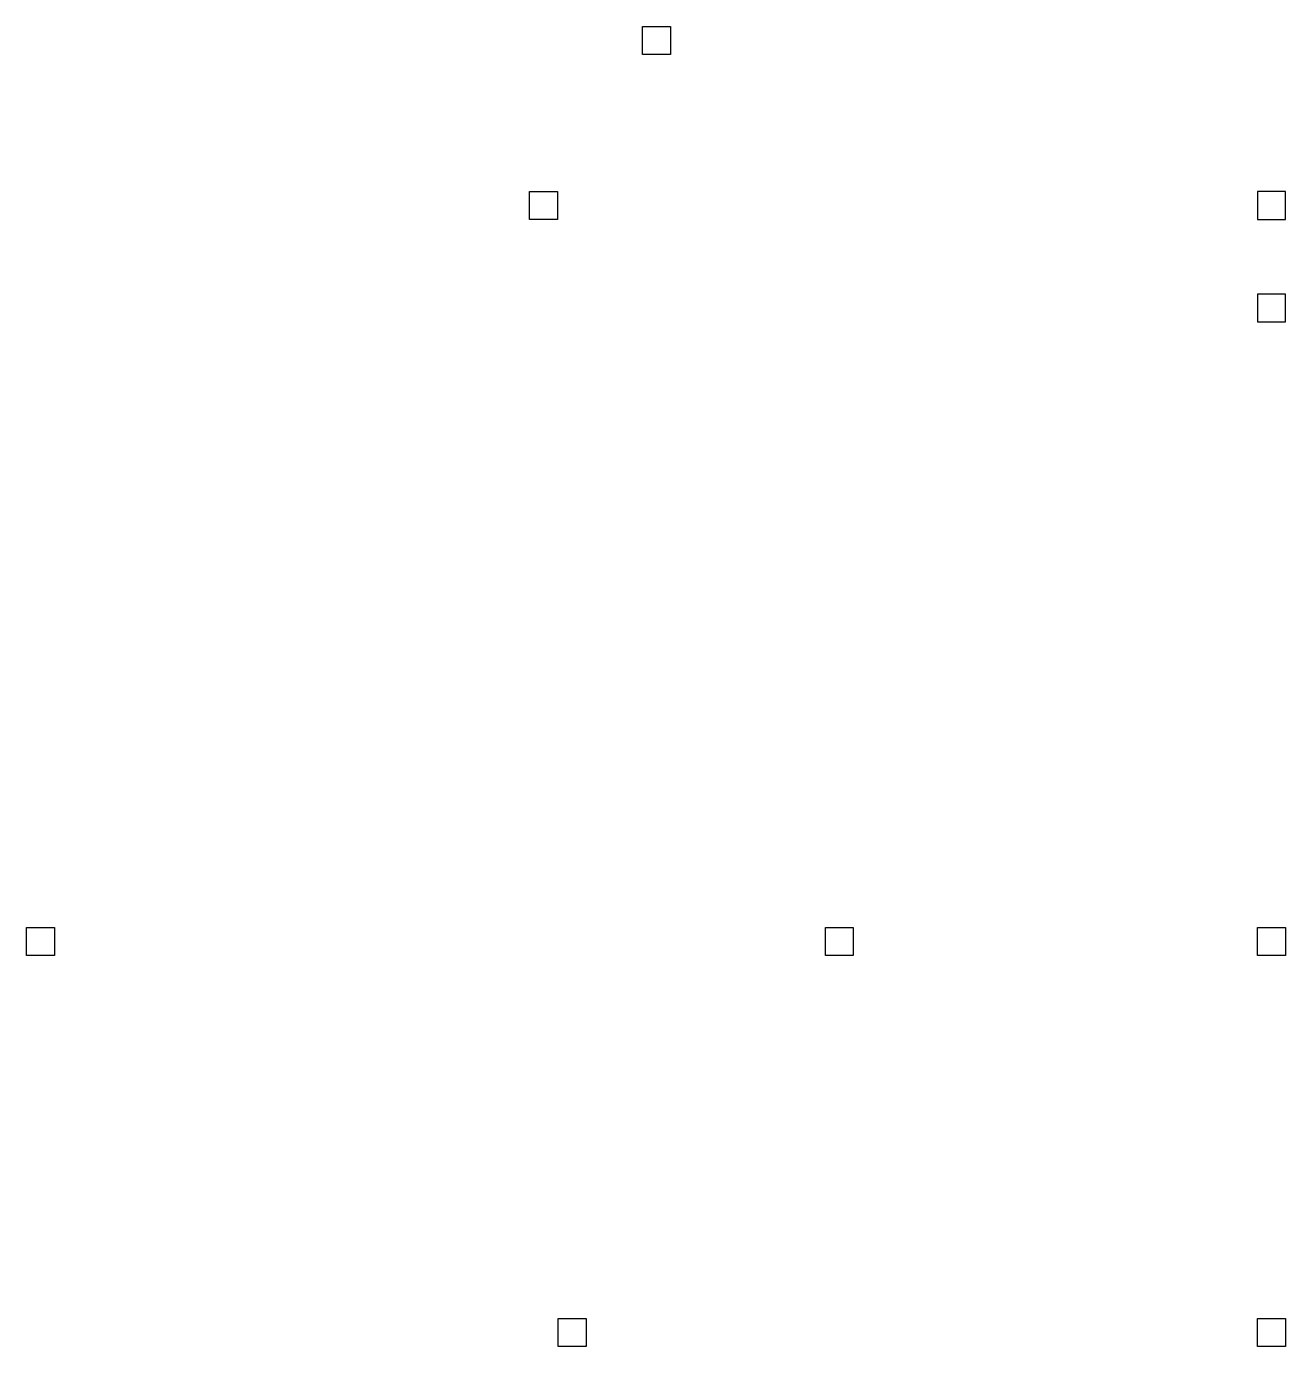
# Model space of a CAD drawing. Header units: millimetres. Extents: x -5657 to 14604, y -1609 to 2067.
# Drawn here: x 614.9 to 750, y 192 to 333.7 of the extents above; entities that cross this region are included whole.
import ezdxf

# ---------------------------------------------------------------- set-up
doc = ezdxf.new("R2010")
doc.units = ezdxf.units.MM
doc.linetypes.add('ACAD_ISO02W100', pattern=[15, 12, -3])
doc.layers.add('str palen', color=220, linetype='Continuous')

msp = doc.modelspace()

# ---------------------------------------------------------------- linework, layer by layer
at = {"layer": 'str palen', "linetype": 'Continuous'}
for p, q in [((681, 333.73), (684, 333.73)), ((681, 330.73), (681, 333.73)), ((684, 333.73), (684, 330.73)), ((684, 330.73), (681, 330.73)), ((668.88, 316), (671.88, 316)), ((668.88, 313), (668.88, 316)), ((671.88, 316), (671.88, 313)), ((750, 316), (747, 316)), ((747, 316), (747, 313)), ((750, 313), (750, 316)), ((671.88, 313), (668.88, 313)), ((747, 313), (750, 313)), ((750, 305), (747, 305)), ((747, 305), (747, 302)), ((750, 302), (750, 305)), ((747, 302), (750, 302)), ((614.9, 237), (617.9, 237)), ((614.9, 234), (614.9, 237)), ((617.9, 237), (617.9, 234)), ((700.62, 237), (703.62, 237)), ((700.62, 234), (700.62, 237)), ((703.62, 237), (703.62, 234)), ((747, 234), (747, 237)), ((747, 237), (750, 237)), ((750, 237), (750, 234)), ((617.9, 234), (614.9, 234)), ((703.62, 234), (700.62, 234)), ((750, 234), (747, 234)), ((671.97, 195), (674.97, 195)), ((671.97, 192), (671.97, 195)), ((674.97, 195), (674.97, 192)), ((747, 192), (747, 195)), ((747, 195), (750, 195)), ((750, 195), (750, 192)), ((674.97, 192), (671.97, 192)), ((750, 192), (747, 192))]:
    msp.add_line(p, q, dxfattribs=at)
at = {"layer": 'str palen', "linetype": 'ACAD_ISO02W100'}
msp.add_line((684, 333.73), (684, 330.73), dxfattribs=at)

doc.saveas('drawing.dxf')
